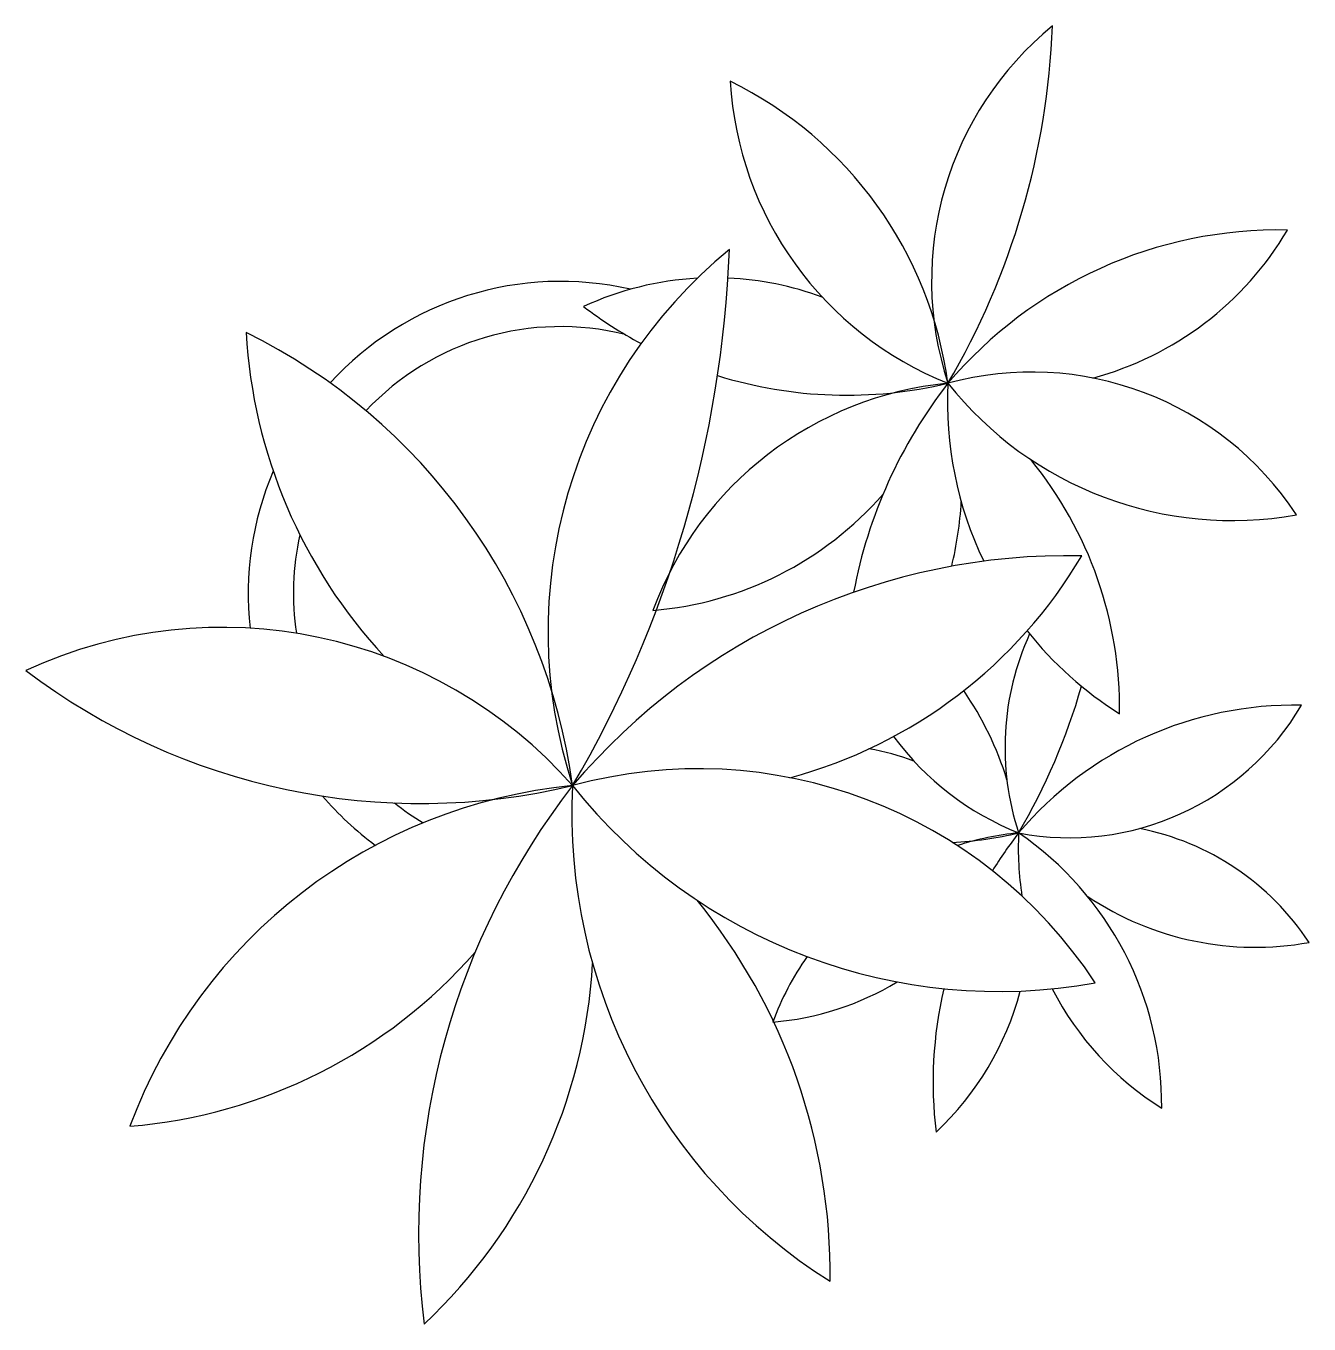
# Model space of a CAD drawing. Header units: millimetres. Extents: x 253.028 to 253.573, y 2609.241 to 2609.793.
import ezdxf

# ---------------------------------------------------------------- set-up
doc = ezdxf.new("R2010")
doc.units = ezdxf.units.MM
doc.header["$LTSCALE"] = 10
doc.layers.add('Vegetais', color=94, linetype='Continuous')

msp = doc.modelspace()

# ---------------------------------------------------------------- linework, layer by layer
at = {"layer": 'Vegetais'}
for centre, radius, start, end in [((253.5526040942431, 2609.684271240936), 0.1398549879045157, 129.2370449752697, 198.1527863736059), ((253.1383106606326, 2609.805458987246), 0.3260847830044563, 329.6509293796142, 357.7389108583495), ((253.2529050318633, 2609.618038057048), 0.1683370433132005, 7.73649212191475, 63.81398926224999), ((253.4743505845907, 2609.777604224924), 0.1474062701234847, 183.3081410688824, 248.2423538326126), ((253.5602201292208, 2609.521815698613), 0.1840556602804417, 88.84049006932685, 139.7659575214416), ((253.4455957172628, 2609.775641953822), 0.1374033052140673, 285.0534686017189, 329.4657280537418), ((253.4595525932228, 2609.535037221799), 0.2097824818567735, 129.2370449752697, 198.1527863736059), ((252.8381124428071, 2609.716818841264), 0.4891271745066845, 329.6509293796142, 357.7389108583495), ((253.3204038029317, 2609.553175276902), 0.1323711086317553, 93.11276410325354, 114.81487968129), ((253.3204038029317, 2609.553175276902), 0.1323711086317553, 69.71220938867928, 87.47708017088367), ((253.3767503725022, 2609.820633163276), 0.1849911949205295, 232.7783765699163, 241.7908579727517), ((253.0100039996531, 2609.435687445966), 0.2525055649698009, 7.73649212191475, 63.81398926224999), ((253.3421723287444, 2609.675036697781), 0.2211094051852271, 183.3081410688824, 222.8614062844871), ((253.3767503725022, 2609.820633163276), 0.1849911949205295, 252.7160446985794, 283.4280448603366), ((253.4552923146288, 2609.510863300882), 0.1346230696051308, 33.32561898727329, 105.3260560678934), ((253.43422284992, 2609.49209128713), 0.1493149004806295, 95.57783683078748, 159.5824561732997), ((253.5826924444324, 2609.513665828036), 0.2066417201312516, 142.0661468581945, 169.3422262398913), ((253.5760423457614, 2609.632726531767), 0.1565356335617191, 177.0805418052717, 205.6088151967114), ((253.2738516514886, 2609.598841339487), 0.1517454022090653, 16.01209996312646, 16.01220013192471), ((253.5404219074229, 2609.736459004425), 0.1540821754065266, 218.4246632185106, 280.22671516495), ((253.3248009554123, 2609.502241593567), 0.1678637252727194, 359.320759787518, 39.16413854402573), ((253.28235645166, 2609.689435339428), 0.1457434670513291, 274.6961242763551, 318.8598954994566), ((253.2738516514886, 2609.598841339487), 0.1517454022090653, 346.3103482625313, 356.7838086765274), ((253.4709766456893, 2609.291353908315), 0.2760834904206626, 88.84049006932685, 139.7659575214416), ((253.2990400277525, 2609.672093291128), 0.206104957821101, 285.0534686017189, 329.4657280537418), ((253.111252156256, 2609.338393275748), 0.1985566629476329, 41.39150513200997, 114.81487968129), ((253.5604910826872, 2609.48590408419), 0.1165458232537631, 155.5270169623819, 198.1527863736059), ((253.5760423457614, 2609.632726531767), 0.1565356335617191, 218.4031300738982, 237.8106632935603), ((253.1957720106115, 2609.739580105309), 0.2774867923807943, 232.7783765699163, 283.4280448603366), ((253.3107418640373, 2609.430709764283), 0.1402808694276671, 17.18751073201497, 34.44971150942381), ((253.2152465546785, 2609.586893872782), 0.2717373191703802, 329.6509293796142, 343.9929457945916), ((253.5668377785019, 2609.350524465588), 0.1533797169003681, 88.84049006932685, 139.7659575214416), ((253.4713174352036, 2609.562046344928), 0.1145027543450561, 259.1411742112036, 329.4657280537418), ((253.4952798246436, 2609.563681570847), 0.1228385584362373, 216.5450103692009, 248.2423538326126), ((253.3669908399279, 2609.376657447495), 0.1103092571931294, 69.71220938867928, 80.00728939732116), ((253.3135849238015, 2609.274925311718), 0.2019346044076963, 33.32561898727329, 105.3260560678934), ((253.2819807267385, 2609.246767291091), 0.2239723507209442, 95.57783683078748, 159.5824561732997), ((253.5046851185068, 2609.279129102449), 0.3099625801968774, 142.0661468581945, 187.0971036842004), ((253.4947099705001, 2609.457720158045), 0.2348034503425787, 177.0805418052717, 237.8106632935603), ((253.4412793129927, 2609.613318867033), 0.2311232631097899, 218.4246632185106, 280.22671516495), ((253.4139463145698, 2609.599539019473), 0.1541593291004413, 272.8310626865017, 283.4280448603366), ((253.4618400457515, 2609.325754122685), 0.1244290837338579, 95.57783683078748, 107.8489691850253), ((253.585564707845, 2609.343732906773), 0.1722014334427097, 142.0661468581945, 148.5811204357451), ((253.5800229589524, 2609.442950159882), 0.1304463613014326, 177.0805418052717, 188.9061177257137), ((253.3706551336615, 2609.334212711383), 0.1398864377272662, 359.320759787518, 55.57043547411228), ((253.4793979330086, 2609.341397467479), 0.112185891337609, 33.32561898727329, 78.86879803000691), ((253.5503392603371, 2609.529393887098), 0.1284018128387722, 236.3098917934436, 280.22671516495), ((253.1178478849766, 2609.261992750746), 0.2517955879090792, 359.320759787518, 39.16413854402573), ((253.0541811293483, 2609.542783369537), 0.2186152005769937, 274.6961242763551, 318.8598954994566), ((253.0414239290911, 2609.406892369626), 0.227618103313598, 313.1510441534772, 356.7838086765274), ((253.4618400457515, 2609.325754122685), 0.1244290837338579, 145.0588869876234, 159.5824561732997), ((253.335284713868, 2609.4902074996), 0.1214528892094409, 274.6961242763551, 301.1478002203764), ((253.585564707845, 2609.343732906773), 0.1722014334427097, 166.6916529100578, 187.0971036842004), ((253.5800229589524, 2609.442950159882), 0.1304463613014326, 207.2038155145016, 237.8106632935603), ((253.3281973803917, 2609.414712499649), 0.1264545018408878, 313.1510441534772, 345.184674704415)]:
    msp.add_arc(centre, radius, start, end, dxfattribs=at)
at = {"layer": 'Vegetais', "color": 2}
for radius, start, end in [(0.1327663384591229, 77.08525305799789, 137.5397089234866), (0.1135471384591008, 76.03177450856629, 136.7546923444391), (0.1327663384591229, 156.8849346423693, 186.3401176130126), (0.1135471384591008, 167.2728097745596, 188.5231934650061), (0.1327663384591229, 220.3676769378924, 233.6599401453275), (0.1135471384591008, 231.5564280397097, 239.0515334292179)]:
    msp.add_arc((253.255105194147, 2609.55125451525), radius, start, end, dxfattribs=at)

doc.saveas('drawing.dxf')
